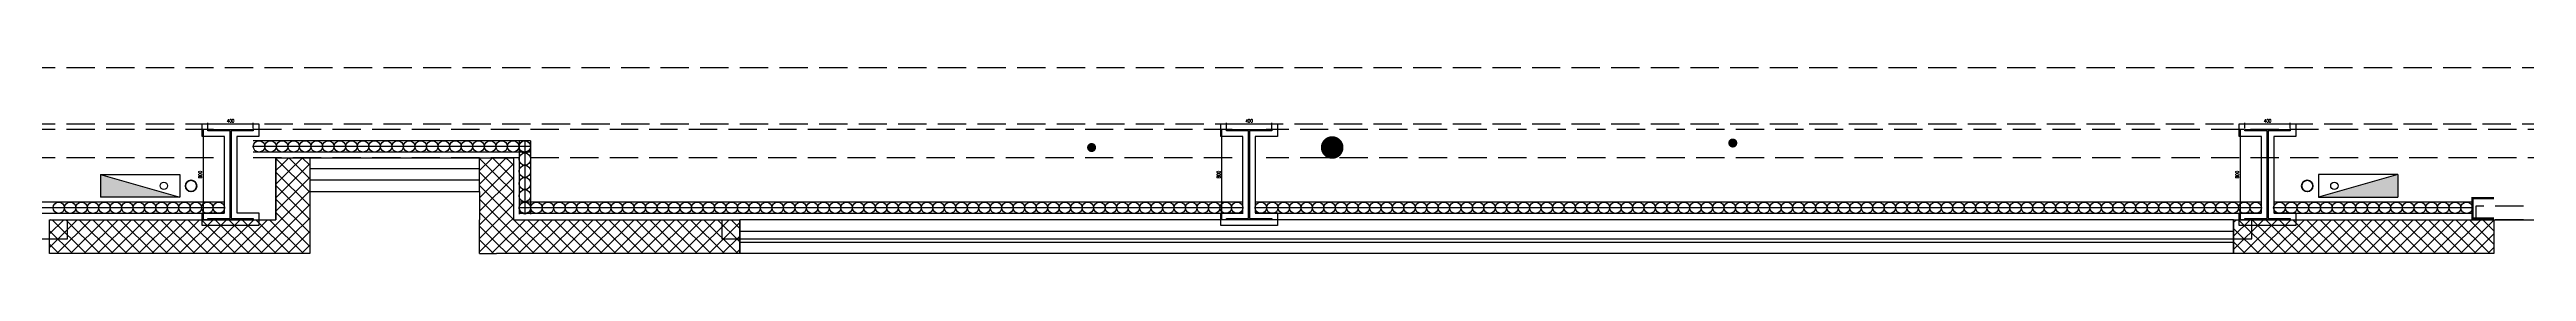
# Model space of a CAD drawing. Extents: x -474411 to 577939, y 0 to 1014176.
# Drawn here: x -175454 to -153567, y 548220 to 549870 of the extents above; entities that cross this region are included whole.
import ezdxf

# ---------------------------------------------------------------- set-up
doc = ezdxf.new("R2010")
doc.units = 0
doc.header["$LTSCALE"] = 1000
doc.header["$MEASUREMENT"] = 0
doc.linetypes.add('10平面$0$DASH', pattern=[0.35, 0.25, -0.1])
doc.linetypes.add('DASH', pattern=[0.35, 0.25, -0.1])
doc.layers.get('Defpoints').update_dxf_attribs({"color": 210})
for name, color, linetype in [('A-AXIS-DP', 126, 'Continuous'), ('A-AXIS-SYMB', 3, 'Continuous'), ('A-HATCH-2', 251, 'Continuous'), ('A-SFCE', 30, 'Continuous'), ('A-WINDOW', 140, 'Continuous'), ('AS-COLN', 6, 'Continuous'), ('AS-WALL', 40, 'Continuous'), ('AS-结构边线层', 200, 'Continuous'), ('DIM_SYMB', 3, 'Continuous'), ('PUB_HATCH', 8, 'Continuous'), ('SB_ZF消火栓', 10, 'Continuous')]:
    doc.layers.add(name, color=color, linetype=linetype)
doc.layers.add('LG-ZF消防', color=1, linetype='Continuous', lineweight=60)
doc.styles.add('_TCH_DIM_T3', font='SIMPLEX', dxfattribs={"width": 0.705882, "bigfont": 'GBCBIG'})
doc.dimstyles.new('_TCH_ARCH&&10', dxfattribs={"dimtxt": 29.75, "dimasz": 10, "dimexe": 10, "dimexo": 10, "dimgap": 12.625, "dimtad": 1, "dimdec": 0, "dimzin": 0, "dimdsep": 46, "dimtxsty": '_TCH_DIM_T3', "dimblk": 'ARCHTICK', "dimcen": 0.09, "dimclrt": 7, "dimazin": 2, "dimtfac": 1, "dimtdec": 0, "dimtix": 1, "dimtmove": 2, "dimatfit": 3, "dimfxl": 0, "dimtolj": 1, "dimtzin": 0, "dimarcsym": 0})

# ---------------------------------------------------------------- blocks, each defined once
blk = doc.blocks.new('42343243')
at = {"color": 8}
for p, q in [((-169354, 1223170), (-169354, 1222870)), ((-156154, 1223170), (-169354, 1223170)), ((-156154, 1222870), (-156154, 1223170)), ((-169354, 1223070), (-156154, 1223070)), ((-169354, 1222970), (-156154, 1222970)), ((-156154, 1222870), (-169354, 1222870)), ((-173154, 1222320), (-173154, 1222620)), ((-173154, 1222620), (-171654, 1222620)), ((-171654, 1222520), (-173154, 1222520)), ((-171654, 1222420), (-173154, 1222420)), ((-171654, 1222620), (-171654, 1222320)), ((-173154, 1222320), (-171654, 1222320))]:
    blk.add_line(p, q, dxfattribs=at)
at = {"color": 8, "linetype": '10平面$0$DASH'}
for p, q in [((-148694, 1222870), (-154014, 1222870)), ((-148694, 1222750), (-154014, 1222750))]:
    blk.add_line(p, q, dxfattribs=at)
at = {"color": 8, "linetype": 'Continuous'}
blk.add_line((-154014, 1222750), (-154014, 1222870), dxfattribs=at)
at = {"layer": 'AS-WALL', "color": 8}
for p, q in [((-173154, 1223170), (-175454, 1223170)), ((-175454, 1223170), (-175454, 1222870)), ((-173154, 1222620), (-173154, 1223170)), ((-171654, 1223170), (-171504, 1223170)), ((-171654, 1223170), (-171654, 1222870)), ((-169354, 1223170), (-171504, 1223170)), ((-169354, 1222870), (-169354, 1223170)), ((-153854, 1223170), (-156154, 1223170)), ((-156154, 1223170), (-156154, 1222870)), ((-153854, 1222870), (-153854, 1223170)), ((-175454, 1222870), (-173454, 1222870)), ((-173454, 1222320), (-173454, 1222870)), ((-171654, 1222870), (-171654, 1222870)), ((-171654, 1222620), (-171654, 1222870)), ((-171354, 1222320), (-171354, 1222870)), ((-171354, 1222870), (-169354, 1222870)), ((-156154, 1222870), (-153854, 1222870)), ((-173154, 1222320), (-173154, 1222620)), ((-171654, 1222620), (-171654, 1222320)), ((-173454, 1222320), (-173154, 1222320)), ((-171654, 1222320), (-171354, 1222320))]:
    blk.add_line(p, q, dxfattribs=at)
at = {"layer": 'PUB_HATCH', "color": 8, "linetype": 'Continuous'}
for p, q in [((-175454, 1223087), (-175371, 1223170)), ((-175454, 1222967), (-175251, 1223170)), ((-175209, 1222870), (-175454, 1223115)), ((-175431, 1222870), (-175131, 1223170)), ((-175089, 1222870), (-175389, 1223170)), ((-175311, 1222870), (-175011, 1223170)), ((-174969, 1222870), (-175269, 1223170)), ((-175191, 1222870), (-174891, 1223170)), ((-174849, 1222870), (-175149, 1223170)), ((-175071, 1222870), (-174771, 1223170)), ((-174729, 1222870), (-175029, 1223170)), ((-174951, 1222870), (-174651, 1223170)), ((-174609, 1222870), (-174909, 1223170)), ((-174831, 1222870), (-174531, 1223170)), ((-174489, 1222870), (-174789, 1223170)), ((-174711, 1222870), (-174411, 1223170)), ((-174369, 1222870), (-174669, 1223170)), ((-174591, 1222870), (-174291, 1223170)), ((-174249, 1222870), (-174549, 1223170)), ((-174471, 1222870), (-174171, 1223170)), ((-174129, 1222870), (-174429, 1223170)), ((-174351, 1222870), (-174051, 1223170)), ((-174009, 1222870), (-174309, 1223170)), ((-174231, 1222870), (-173931, 1223170)), ((-173889, 1222870), (-174189, 1223170)), ((-174111, 1222870), (-173811, 1223170)), ((-173769, 1222870), (-174069, 1223170)), ((-173991, 1222870), (-173691, 1223170)), ((-173649, 1222870), (-173949, 1223170)), ((-173871, 1222870), (-173571, 1223170)), ((-173529, 1222870), (-173829, 1223170)), ((-173751, 1222870), (-173451, 1223170)), ((-173432, 1222893), (-173709, 1223170)), ((-173631, 1222870), (-173331, 1223170)), ((-173372, 1222953), (-173589, 1223170)), ((-173511, 1222870), (-173211, 1223170)), ((-173312, 1223013), (-173469, 1223170)), ((-173454, 1222807), (-173154, 1223107)), ((-173252, 1223073), (-173349, 1223170)), ((-173192, 1223133), (-173229, 1223170)), ((-173154, 1223095), (-173192, 1223133)), ((-171654, 1223167), (-171651, 1223170)), ((-171654, 1223047), (-171531, 1223170)), ((-171504, 1223005), (-171654, 1223155)), ((-171654, 1222927), (-171504, 1223077)), ((-171504, 1223125), (-171549, 1223170)), ((-171504, 1223077), (-171411, 1223170)), ((-171249, 1222870), (-171504, 1223125)), ((-171497, 1222965), (-171291, 1223170)), ((-171129, 1222870), (-171429, 1223170)), ((-171425, 1222917), (-171171, 1223170)), ((-171351, 1222870), (-171051, 1223170)), ((-171009, 1222870), (-171309, 1223170)), ((-171231, 1222870), (-170931, 1223170)), ((-170889, 1222870), (-171189, 1223170)), ((-171111, 1222870), (-170811, 1223170)), ((-170769, 1222870), (-171069, 1223170)), ((-170991, 1222870), (-170691, 1223170)), ((-170649, 1222870), (-170949, 1223170)), ((-170871, 1222870), (-170571, 1223170)), ((-170529, 1222870), (-170829, 1223170)), ((-170751, 1222870), (-170451, 1223170)), ((-170409, 1222870), (-170709, 1223170)), ((-170631, 1222870), (-170331, 1223170)), ((-170289, 1222870), (-170589, 1223170)), ((-170511, 1222870), (-170211, 1223170)), ((-170169, 1222870), (-170469, 1223170)), ((-170391, 1222870), (-170091, 1223170)), ((-170049, 1222870), (-170349, 1223170)), ((-170271, 1222870), (-169971, 1223170)), ((-169929, 1222870), (-170229, 1223170)), ((-170151, 1222870), (-169851, 1223170)), ((-169809, 1222870), (-170109, 1223170)), ((-170031, 1222870), (-169731, 1223170)), ((-169689, 1222870), (-169989, 1223170)), ((-169911, 1222870), (-169611, 1223170)), ((-169569, 1222870), (-169869, 1223170)), ((-169791, 1222870), (-169491, 1223170)), ((-169449, 1222870), (-169749, 1223170)), ((-169671, 1222870), (-169371, 1223170)), ((-169354, 1222895), (-169629, 1223170)), ((-169354, 1223015), (-169509, 1223170)), ((-169354, 1223135), (-169389, 1223170)), ((-156154, 1223067), (-156051, 1223170)), ((-156154, 1222947), (-155931, 1223170)), ((-155889, 1222870), (-156154, 1223135)), ((-156111, 1222870), (-155811, 1223170)), ((-155769, 1222870), (-156069, 1223170)), ((-155991, 1222870), (-155691, 1223170)), ((-155649, 1222870), (-155949, 1223170)), ((-155871, 1222870), (-155571, 1223170)), ((-155529, 1222870), (-155829, 1223170)), ((-155751, 1222870), (-155451, 1223170)), ((-155409, 1222870), (-155709, 1223170)), ((-155631, 1222870), (-155331, 1223170)), ((-155289, 1222870), (-155589, 1223170)), ((-155511, 1222870), (-155211, 1223170)), ((-155169, 1222870), (-155469, 1223170)), ((-155391, 1222870), (-155091, 1223170)), ((-155049, 1222870), (-155349, 1223170)), ((-155271, 1222870), (-154971, 1223170)), ((-154929, 1222870), (-155229, 1223170)), ((-155151, 1222870), (-154851, 1223170)), ((-154809, 1222870), (-155109, 1223170)), ((-155031, 1222870), (-154731, 1223170)), ((-154689, 1222870), (-154989, 1223170)), ((-154911, 1222870), (-154611, 1223170)), ((-154569, 1222870), (-154869, 1223170)), ((-154791, 1222870), (-154491, 1223170)), ((-154449, 1222870), (-154749, 1223170)), ((-154671, 1222870), (-154371, 1223170)), ((-154329, 1222870), (-154629, 1223170)), ((-154551, 1222870), (-154251, 1223170)), ((-154209, 1222870), (-154509, 1223170)), ((-154431, 1222870), (-154131, 1223170)), ((-154089, 1222870), (-154389, 1223170)), ((-154311, 1222870), (-154011, 1223170)), ((-153969, 1222870), (-154269, 1223170)), ((-154191, 1222870), (-153891, 1223170)), ((-153854, 1222875), (-154149, 1223170)), ((-154071, 1222870), (-153854, 1223087)), ((-153854, 1222995), (-154029, 1223170)), ((-153854, 1223115), (-153909, 1223170)), ((-175329, 1222870), (-175454, 1222995)), ((-175449, 1222870), (-175454, 1222875)), ((-173454, 1222687), (-173154, 1222987)), ((-173454, 1222567), (-173154, 1222867)), ((-173157, 1222618), (-173432, 1222893)), ((-173154, 1222735), (-173372, 1222953)), ((-173154, 1222855), (-173312, 1223013)), ((-173154, 1222975), (-173252, 1223073)), ((-171555, 1222936), (-171654, 1223035)), ((-171654, 1222807), (-171497, 1222965)), ((-171654, 1222687), (-171425, 1222917)), ((-171627, 1222888), (-171654, 1222915)), ((-171628, 1222594), (-171354, 1222867)), ((-171354, 1222615), (-171627, 1222888)), ((-171354, 1222735), (-171555, 1222936)), ((-171398, 1222899), (-171504, 1223005)), ((-171354, 1222855), (-171398, 1222899)), ((-169551, 1222870), (-169354, 1223067)), ((-169431, 1222870), (-169354, 1222947)), ((-156009, 1222870), (-156154, 1223015)), ((-156129, 1222870), (-156154, 1222895)), ((-153951, 1222870), (-153854, 1222967)), ((-173217, 1222558), (-173454, 1222795)), ((-173454, 1222447), (-173154, 1222747)), ((-173277, 1222498), (-173454, 1222675)), ((-171354, 1222495), (-171654, 1222795)), ((-171354, 1222375), (-171654, 1222675)), ((-171568, 1222534), (-171354, 1222747)), ((-173454, 1222327), (-173154, 1222627)), ((-173337, 1222438), (-173454, 1222555)), ((-173397, 1222378), (-173454, 1222435)), ((-173341, 1222320), (-173154, 1222507)), ((-173219, 1222320), (-173337, 1222438)), ((-173154, 1222375), (-173277, 1222498)), ((-173154, 1222495), (-173217, 1222558)), ((-173154, 1222615), (-173157, 1222618)), ((-171654, 1222567), (-171628, 1222594)), ((-171419, 1222320), (-171654, 1222555)), ((-171654, 1222447), (-171568, 1222534)), ((-171654, 1222327), (-171508, 1222474)), ((-171539, 1222320), (-171654, 1222435)), ((-171508, 1222474), (-171354, 1222627)), ((-171448, 1222414), (-171354, 1222507)), ((-173339, 1222320), (-173397, 1222378)), ((-173221, 1222320), (-173154, 1222387)), ((-171541, 1222320), (-171448, 1222414)), ((-171421, 1222320), (-171388, 1222354)), ((-171388, 1222354), (-171354, 1222387))]:
    blk.add_line(p, q, dxfattribs=at)
blk = doc.blocks.new('43243')
at = {"layer": 'AS-结构边线层', "color": 8}
blk.add_lwpolyline([(-210494, 548520), (-200454, 548520), (-200454, 549070), (-198354, 549070), (-198354, 548520), (-196514, 548520), (-196514, 548350), (-175294, 548350), (-175294, 548520), (-173454, 548520), (-173454, 549070), (-171354, 549070), (-171354, 548520), (-169514, 548520), (-169514, 548350), (-155994, 548350), (-155994, 548520), (-146454, 548520)], dxfattribs=at)
blk = doc.blocks.new('4324324')
at = {"layer": 'A-HATCH-2', "linetype": 'DASH'}
for p, q in [((-312854, 549870), (-138054, 549870)), ((-312854, 549370), (-138054, 549370))]:
    blk.add_line(p, q, dxfattribs=at)
blk = doc.blocks.new('_ArchTick')
at = {"color": 0, "linetype": 'ByBlock', "const_width": 0.4}
blk.add_lwpolyline([(-0.5, -0.5), (0.5, 0.5)], dxfattribs=at)
blk = doc.blocks.new('*D1285')
at = {"layer": 'A-AXIS-DP', "color": 0, "lineweight": -2}
for p, q in [((-165054, 549330), (-165054, 549379)), ((-164654, 549330), (-164654, 549379)), ((-165054, 549369), (-164654, 549369))]:
    blk.add_line(p, q, dxfattribs=at)
at = {"layer": 'Defpoints', "color": 0}
for p in [(-165054, 549320), (-164654, 549369), (-164654, 549320)]:
    blk.add_point(p, dxfattribs=at)
at = {"layer": 'A-AXIS-DP', "color": 0, "lineweight": -2, "xscale": 10, "yscale": 10, "zscale": 10, "rotation": 180}
blk.add_blockref('_ArchTick', (-165054, 549369), dxfattribs=at)
at = {"layer": 'A-AXIS-DP', "color": 0, "lineweight": -2, "xscale": 10, "yscale": 10, "zscale": 10}
blk.add_blockref('_ArchTick', (-164654, 549369), dxfattribs=at)
at = {"layer": 'A-AXIS-DP', "color": 7, "insert": (-164854, 549396), "char_height": 29.8, "attachment_point": 5, "style": '_TCH_DIM_T3'}
blk.add_mtext('\\A1;400', dxfattribs=at)
blk = doc.blocks.new('*D1286')
at = {"layer": 'A-AXIS-DP', "color": 0, "lineweight": -2}
for p, q in [((-165064, 549320), (-165105, 549320)), ((-165095, 548520), (-165095, 549320)), ((-165064, 548520), (-165105, 548520))]:
    blk.add_line(p, q, dxfattribs=at)
at = {"layer": 'Defpoints', "color": 0}
for p in [(-165095, 549320), (-165054, 549320), (-165054, 548520)]:
    blk.add_point(p, dxfattribs=at)
at = {"layer": 'A-AXIS-DP', "color": 0, "lineweight": -2, "xscale": 10, "yscale": 10, "zscale": 10}
for p, rotation in [((-165095, 549320), 90), ((-165095, 548520), 270)]:
    blk.add_blockref('_ArchTick', p, dxfattribs=dict(at, rotation=rotation))
at = {"layer": 'A-AXIS-DP', "color": 7, "insert": (-165123, 548920), "char_height": 29.8, "attachment_point": 5, "rotation": 90, "style": '_TCH_DIM_T3'}
blk.add_mtext('\\A1;800', dxfattribs=at)
blk = doc.blocks.new('*D1287')
at = {"layer": 'A-AXIS-DP', "color": 0, "lineweight": -2}
for p, q in [((-156054, 549330), (-156054, 549379)), ((-155654, 549330), (-155654, 549379)), ((-156054, 549369), (-155654, 549369))]:
    blk.add_line(p, q, dxfattribs=at)
at = {"layer": 'Defpoints', "color": 0}
for p in [(-156054, 549320), (-155654, 549369), (-155654, 549320)]:
    blk.add_point(p, dxfattribs=at)
at = {"layer": 'A-AXIS-DP', "color": 0, "lineweight": -2, "xscale": 10, "yscale": 10, "zscale": 10, "rotation": 180}
blk.add_blockref('_ArchTick', (-156054, 549369), dxfattribs=at)
at = {"layer": 'A-AXIS-DP', "color": 0, "lineweight": -2, "xscale": 10, "yscale": 10, "zscale": 10}
blk.add_blockref('_ArchTick', (-155654, 549369), dxfattribs=at)
at = {"layer": 'A-AXIS-DP', "color": 7, "insert": (-155854, 549396), "char_height": 29.8, "attachment_point": 5, "style": '_TCH_DIM_T3'}
blk.add_mtext('\\A1;400', dxfattribs=at)
blk = doc.blocks.new('*D1288')
at = {"layer": 'A-AXIS-DP', "color": 0, "lineweight": -2}
for p, q in [((-156064, 549320), (-156105, 549320)), ((-156095, 548520), (-156095, 549320)), ((-156064, 548520), (-156105, 548520))]:
    blk.add_line(p, q, dxfattribs=at)
at = {"layer": 'Defpoints', "color": 0}
for p in [(-156095, 549320), (-156054, 549320), (-156054, 548520)]:
    blk.add_point(p, dxfattribs=at)
at = {"layer": 'A-AXIS-DP', "color": 0, "lineweight": -2, "xscale": 10, "yscale": 10, "zscale": 10}
for p, rotation in [((-156095, 549320), 90), ((-156095, 548520), 270)]:
    blk.add_blockref('_ArchTick', p, dxfattribs=dict(at, rotation=rotation))
at = {"layer": 'A-AXIS-DP', "color": 7, "insert": (-156123, 548920), "char_height": 29.8, "attachment_point": 5, "rotation": 90, "style": '_TCH_DIM_T3'}
blk.add_mtext('\\A1;800', dxfattribs=at)
blk = doc.blocks.new('*D1295')
at = {"layer": 'A-AXIS-DP', "color": 0, "lineweight": -2}
for p, q in [((-174054, 549330), (-174054, 549379)), ((-173654, 549330), (-173654, 549379)), ((-174054, 549369), (-173654, 549369))]:
    blk.add_line(p, q, dxfattribs=at)
at = {"layer": 'Defpoints', "color": 0}
for p in [(-174054, 549320), (-173654, 549369), (-173654, 549320)]:
    blk.add_point(p, dxfattribs=at)
at = {"layer": 'A-AXIS-DP', "color": 0, "lineweight": -2, "xscale": 10, "yscale": 10, "zscale": 10, "rotation": 180}
blk.add_blockref('_ArchTick', (-174054, 549369), dxfattribs=at)
at = {"layer": 'A-AXIS-DP', "color": 0, "lineweight": -2, "xscale": 10, "yscale": 10, "zscale": 10}
blk.add_blockref('_ArchTick', (-173654, 549369), dxfattribs=at)
at = {"layer": 'A-AXIS-DP', "color": 7, "insert": (-173854, 549396), "char_height": 29.8, "attachment_point": 5, "style": '_TCH_DIM_T3'}
blk.add_mtext('\\A1;400', dxfattribs=at)
blk = doc.blocks.new('*D1296')
at = {"layer": 'A-AXIS-DP', "color": 0, "lineweight": -2}
for p, q in [((-174064, 549320), (-174105, 549320)), ((-174095, 548520), (-174095, 549320)), ((-174064, 548520), (-174105, 548520))]:
    blk.add_line(p, q, dxfattribs=at)
at = {"layer": 'Defpoints', "color": 0}
for p in [(-174095, 549320), (-174054, 549320), (-174054, 548520)]:
    blk.add_point(p, dxfattribs=at)
at = {"layer": 'A-AXIS-DP', "color": 0, "lineweight": -2, "xscale": 10, "yscale": 10, "zscale": 10}
for p, rotation in [((-174095, 549320), 90), ((-174095, 548520), 270)]:
    blk.add_blockref('_ArchTick', p, dxfattribs=dict(at, rotation=rotation))
at = {"layer": 'A-AXIS-DP', "color": 7, "insert": (-174123, 548920), "char_height": 29.8, "attachment_point": 5, "rotation": 90, "style": '_TCH_DIM_T3'}
blk.add_mtext('\\A1;800', dxfattribs=at)
blk = doc.blocks.new('34242343243')
at = {"color": 8}
for p, q in [((-173552, 549220), (-173654, 549220)), ((-173552, 549170), (-173654, 549170)), ((-173450, 549220), (-173552, 549220)), ((-173450, 549170), (-173552, 549170)), ((-173348, 549220), (-173450, 549220)), ((-173348, 549170), (-173450, 549170)), ((-173246, 549220), (-173348, 549220)), ((-173246, 549170), (-173348, 549170)), ((-173144, 549220), (-173246, 549220)), ((-173144, 549170), (-173246, 549170)), ((-173042, 549220), (-173144, 549220)), ((-173042, 549170), (-173144, 549170)), ((-172940, 549220), (-173042, 549220)), ((-172940, 549170), (-173042, 549170)), ((-172838, 549220), (-172940, 549220)), ((-172838, 549170), (-172940, 549170)), ((-172735, 549220), (-172838, 549220)), ((-172735, 549170), (-172838, 549170)), ((-172633, 549220), (-172735, 549220)), ((-172633, 549170), (-172735, 549170)), ((-172531, 549220), (-172633, 549220)), ((-172531, 549170), (-172633, 549170)), ((-172429, 549220), (-172531, 549220)), ((-172429, 549170), (-172531, 549170)), ((-172327, 549220), (-172429, 549220)), ((-172327, 549170), (-172429, 549170)), ((-172225, 549220), (-172327, 549220)), ((-172225, 549170), (-172327, 549170)), ((-172123, 549220), (-172225, 549220)), ((-172123, 549170), (-172225, 549170)), ((-172021, 549220), (-172123, 549220)), ((-172021, 549170), (-172123, 549170)), ((-171919, 549220), (-172021, 549220)), ((-171919, 549170), (-172021, 549170)), ((-171817, 549220), (-171919, 549220)), ((-171817, 549170), (-171919, 549170)), ((-171715, 549220), (-171817, 549220)), ((-171715, 549170), (-171817, 549170)), ((-171613, 549220), (-171715, 549220)), ((-171613, 549170), (-171715, 549170)), ((-171510, 549220), (-171613, 549220)), ((-171510, 549170), (-171613, 549170)), ((-171408, 549220), (-171510, 549220)), ((-171408, 549170), (-171510, 549170)), ((-171306, 549220), (-171408, 549220)), ((-171306, 549170), (-171408, 549170)), ((-171204, 549220), (-171306, 549220)), ((-171204, 549170), (-171306, 549170)), ((-171304, 549220), (-171304, 549112)), ((-171254, 549220), (-171254, 549112)), ((-171204, 549220), (-171204, 549112)), ((-173552, 549120), (-173654, 549120)), ((-173450, 549120), (-173552, 549120)), ((-173348, 549120), (-173450, 549120)), ((-173246, 549120), (-173348, 549120)), ((-173144, 549120), (-173246, 549120)), ((-173042, 549120), (-173144, 549120)), ((-172940, 549120), (-173042, 549120)), ((-172838, 549120), (-172940, 549120)), ((-172735, 549120), (-172838, 549120)), ((-172633, 549120), (-172735, 549120)), ((-172531, 549120), (-172633, 549120)), ((-172429, 549120), (-172531, 549120)), ((-172327, 549120), (-172429, 549120)), ((-172225, 549120), (-172327, 549120)), ((-172123, 549120), (-172225, 549120)), ((-172021, 549120), (-172123, 549120)), ((-171919, 549120), (-172021, 549120)), ((-171817, 549120), (-171919, 549120)), ((-171715, 549120), (-171817, 549120)), ((-171613, 549120), (-171715, 549120)), ((-171510, 549120), (-171613, 549120)), ((-171408, 549120), (-171510, 549120)), ((-171306, 549120), (-171408, 549120)), ((-171204, 549120), (-171306, 549120)), ((-171304, 549112), (-171304, 549003)), ((-171304, 549003), (-171304, 548895)), ((-171254, 549112), (-171254, 549003)), ((-171254, 549003), (-171254, 548895)), ((-171204, 549112), (-171204, 549003)), ((-171204, 549003), (-171204, 548895)), ((-171304, 548895), (-171304, 548787)), ((-171304, 548787), (-171304, 548678)), ((-171254, 548895), (-171254, 548787)), ((-171254, 548787), (-171254, 548678)), ((-171204, 548895), (-171204, 548787)), ((-171204, 548787), (-171204, 548678)), ((-175424, 548676), (-175525, 548676)), ((-175424, 548626), (-175525, 548626)), ((-175424, 548576), (-175525, 548576)), ((-175323, 548676), (-175424, 548676)), ((-175323, 548626), (-175424, 548626)), ((-175323, 548576), (-175424, 548576)), ((-175222, 548676), (-175323, 548676)), ((-175222, 548626), (-175323, 548626)), ((-175222, 548576), (-175323, 548576)), ((-175121, 548676), (-175222, 548676)), ((-175121, 548626), (-175222, 548626)), ((-175121, 548576), (-175222, 548576)), ((-175020, 548676), (-175121, 548676)), ((-175020, 548626), (-175121, 548626)), ((-175020, 548576), (-175121, 548576)), ((-174919, 548676), (-175020, 548676)), ((-174919, 548626), (-175020, 548626)), ((-174919, 548576), (-175020, 548576)), ((-174818, 548676), (-174919, 548676)), ((-174818, 548626), (-174919, 548626)), ((-174818, 548576), (-174919, 548576)), ((-174717, 548676), (-174818, 548676)), ((-174717, 548626), (-174818, 548626)), ((-174717, 548576), (-174818, 548576)), ((-174616, 548676), (-174717, 548676)), ((-174616, 548626), (-174717, 548626)), ((-174616, 548576), (-174717, 548576)), ((-174514, 548676), (-174616, 548676)), ((-174514, 548626), (-174616, 548626)), ((-174514, 548576), (-174616, 548576)), ((-174413, 548676), (-174514, 548676)), ((-174413, 548626), (-174514, 548626)), ((-174413, 548576), (-174514, 548576)), ((-174312, 548676), (-174413, 548676)), ((-174312, 548626), (-174413, 548626)), ((-174312, 548576), (-174413, 548576)), ((-174211, 548676), (-174312, 548676)), ((-174211, 548626), (-174312, 548626)), ((-174211, 548576), (-174312, 548576)), ((-174110, 548676), (-174211, 548676)), ((-174110, 548626), (-174211, 548626)), ((-174110, 548576), (-174211, 548576)), ((-174009, 548676), (-174110, 548676)), ((-174009, 548626), (-174110, 548626)), ((-174009, 548576), (-174110, 548576)), ((-173908, 548676), (-174009, 548676)), ((-173908, 548626), (-174009, 548626)), ((-173908, 548576), (-174009, 548576)), ((-171304, 548678), (-171304, 548570)), ((-171203, 548676), (-171304, 548676)), ((-171203, 548626), (-171304, 548626)), ((-171203, 548576), (-171304, 548576)), ((-171254, 548678), (-171254, 548570)), ((-171204, 548678), (-171204, 548570)), ((-171101, 548676), (-171203, 548676)), ((-171101, 548626), (-171203, 548626)), ((-171101, 548576), (-171203, 548576)), ((-171000, 548676), (-171101, 548676)), ((-171000, 548626), (-171101, 548626)), ((-171000, 548576), (-171101, 548576)), ((-170898, 548676), (-171000, 548676)), ((-170898, 548626), (-171000, 548626)), ((-170898, 548576), (-171000, 548576)), ((-170797, 548676), (-170898, 548676)), ((-170797, 548626), (-170898, 548626)), ((-170797, 548576), (-170898, 548576)), ((-170695, 548676), (-170797, 548676)), ((-170695, 548626), (-170797, 548626)), ((-170695, 548576), (-170797, 548576)), ((-170594, 548676), (-170695, 548676)), ((-170594, 548626), (-170695, 548626)), ((-170594, 548576), (-170695, 548576)), ((-170492, 548676), (-170594, 548676)), ((-170492, 548626), (-170594, 548626)), ((-170492, 548576), (-170594, 548576)), ((-170390, 548676), (-170492, 548676)), ((-170390, 548626), (-170492, 548626)), ((-170390, 548576), (-170492, 548576)), ((-170289, 548676), (-170390, 548676)), ((-170289, 548626), (-170390, 548626)), ((-170289, 548576), (-170390, 548576)), ((-170187, 548676), (-170289, 548676)), ((-170187, 548626), (-170289, 548626)), ((-170187, 548576), (-170289, 548576)), ((-170086, 548676), (-170187, 548676)), ((-170086, 548626), (-170187, 548626)), ((-170086, 548576), (-170187, 548576)), ((-169984, 548676), (-170086, 548676)), ((-169984, 548626), (-170086, 548626)), ((-169984, 548576), (-170086, 548576)), ((-169883, 548676), (-169984, 548676)), ((-169883, 548626), (-169984, 548626)), ((-169883, 548576), (-169984, 548576)), ((-169781, 548676), (-169883, 548676)), ((-169781, 548626), (-169883, 548626)), ((-169781, 548576), (-169883, 548576)), ((-169680, 548676), (-169781, 548676)), ((-169680, 548626), (-169781, 548626)), ((-169680, 548576), (-169781, 548576)), ((-169578, 548676), (-169680, 548676)), ((-169578, 548626), (-169680, 548626)), ((-169578, 548576), (-169680, 548576)), ((-169477, 548676), (-169578, 548676)), ((-169477, 548626), (-169578, 548626)), ((-169477, 548576), (-169578, 548576)), ((-169375, 548676), (-169477, 548676)), ((-169375, 548626), (-169477, 548626)), ((-169375, 548576), (-169477, 548576)), ((-169274, 548676), (-169375, 548676)), ((-169274, 548626), (-169375, 548626)), ((-169274, 548576), (-169375, 548576)), ((-169172, 548676), (-169274, 548676)), ((-169172, 548626), (-169274, 548626)), ((-169172, 548576), (-169274, 548576)), ((-169071, 548676), (-169172, 548676)), ((-169071, 548626), (-169172, 548626)), ((-169071, 548576), (-169172, 548576)), ((-168969, 548676), (-169071, 548676)), ((-168969, 548626), (-169071, 548626)), ((-168969, 548576), (-169071, 548576)), ((-168868, 548676), (-168969, 548676)), ((-168868, 548626), (-168969, 548626)), ((-168868, 548576), (-168969, 548576)), ((-168766, 548676), (-168868, 548676)), ((-168766, 548626), (-168868, 548626)), ((-168766, 548576), (-168868, 548576)), ((-168665, 548676), (-168766, 548676)), ((-168665, 548626), (-168766, 548626)), ((-168665, 548576), (-168766, 548576)), ((-168563, 548676), (-168665, 548676)), ((-168563, 548626), (-168665, 548626)), ((-168563, 548576), (-168665, 548576)), ((-168462, 548676), (-168563, 548676)), ((-168462, 548626), (-168563, 548626)), ((-168462, 548576), (-168563, 548576)), ((-168360, 548676), (-168462, 548676)), ((-168360, 548626), (-168462, 548626)), ((-168360, 548576), (-168462, 548576)), ((-168258, 548676), (-168360, 548676)), ((-168258, 548626), (-168360, 548626)), ((-168258, 548576), (-168360, 548576)), ((-168157, 548676), (-168258, 548676)), ((-168157, 548626), (-168258, 548626)), ((-168157, 548576), (-168258, 548576)), ((-168055, 548676), (-168157, 548676)), ((-168055, 548626), (-168157, 548626)), ((-168055, 548576), (-168157, 548576)), ((-167954, 548676), (-168055, 548676)), ((-167954, 548626), (-168055, 548626)), ((-167954, 548576), (-168055, 548576)), ((-167852, 548676), (-167954, 548676)), ((-167852, 548626), (-167954, 548626)), ((-167852, 548576), (-167954, 548576)), ((-167751, 548676), (-167852, 548676)), ((-167751, 548626), (-167852, 548626)), ((-167751, 548576), (-167852, 548576)), ((-167649, 548676), (-167751, 548676)), ((-167649, 548626), (-167751, 548626)), ((-167649, 548576), (-167751, 548576)), ((-167548, 548676), (-167649, 548676)), ((-167548, 548626), (-167649, 548626)), ((-167548, 548576), (-167649, 548576)), ((-167446, 548676), (-167548, 548676)), ((-167446, 548626), (-167548, 548626)), ((-167446, 548576), (-167548, 548576)), ((-167345, 548676), (-167446, 548676)), ((-167345, 548626), (-167446, 548626)), ((-167345, 548576), (-167446, 548576)), ((-167243, 548676), (-167345, 548676)), ((-167243, 548626), (-167345, 548626)), ((-167243, 548576), (-167345, 548576)), ((-167142, 548676), (-167243, 548676)), ((-167142, 548626), (-167243, 548626)), ((-167142, 548576), (-167243, 548576)), ((-167040, 548676), (-167142, 548676)), ((-167040, 548626), (-167142, 548626)), ((-167040, 548576), (-167142, 548576)), ((-166939, 548676), (-167040, 548676)), ((-166939, 548626), (-167040, 548626)), ((-166939, 548576), (-167040, 548576)), ((-166837, 548676), (-166939, 548676)), ((-166837, 548626), (-166939, 548626)), ((-166837, 548576), (-166939, 548576)), ((-166736, 548676), (-166837, 548676)), ((-166736, 548626), (-166837, 548626)), ((-166736, 548576), (-166837, 548576)), ((-166634, 548676), (-166736, 548676)), ((-166634, 548626), (-166736, 548626)), ((-166634, 548576), (-166736, 548576)), ((-166533, 548676), (-166634, 548676)), ((-166533, 548626), (-166634, 548626)), ((-166533, 548576), (-166634, 548576)), ((-166431, 548676), (-166533, 548676)), ((-166431, 548626), (-166533, 548626)), ((-166431, 548576), (-166533, 548576)), ((-166330, 548676), (-166431, 548676)), ((-166330, 548626), (-166431, 548626)), ((-166330, 548576), (-166431, 548576)), ((-166228, 548676), (-166330, 548676)), ((-166228, 548626), (-166330, 548626)), ((-166228, 548576), (-166330, 548576)), ((-166126, 548676), (-166228, 548676)), ((-166126, 548626), (-166228, 548626)), ((-166126, 548576), (-166228, 548576)), ((-166025, 548676), (-166126, 548676)), ((-166025, 548626), (-166126, 548626)), ((-166025, 548576), (-166126, 548576)), ((-165923, 548676), (-166025, 548676)), ((-165923, 548626), (-166025, 548626)), ((-165923, 548576), (-166025, 548576)), ((-165822, 548676), (-165923, 548676)), ((-165822, 548626), (-165923, 548626)), ((-165822, 548576), (-165923, 548576)), ((-165720, 548676), (-165822, 548676)), ((-165720, 548626), (-165822, 548626)), ((-165720, 548576), (-165822, 548576)), ((-165619, 548676), (-165720, 548676)), ((-165619, 548626), (-165720, 548626)), ((-165619, 548576), (-165720, 548576)), ((-165517, 548676), (-165619, 548676)), ((-165517, 548626), (-165619, 548626)), ((-165517, 548576), (-165619, 548576)), ((-165416, 548676), (-165517, 548676)), ((-165416, 548626), (-165517, 548626)), ((-165416, 548576), (-165517, 548576)), ((-165314, 548676), (-165416, 548676)), ((-165314, 548626), (-165416, 548626)), ((-165314, 548576), (-165416, 548576)), ((-165213, 548676), (-165314, 548676)), ((-165213, 548626), (-165314, 548626)), ((-165213, 548576), (-165314, 548576)), ((-165111, 548676), (-165213, 548676)), ((-165111, 548626), (-165213, 548626)), ((-165111, 548576), (-165213, 548576)), ((-165010, 548676), (-165111, 548676)), ((-165010, 548626), (-165111, 548626)), ((-165010, 548576), (-165111, 548576)), ((-164908, 548676), (-165010, 548676)), ((-164908, 548626), (-165010, 548626)), ((-164908, 548576), (-165010, 548576)), ((-164699, 548676), (-164800, 548676)), ((-164699, 548626), (-164800, 548626)), ((-164699, 548576), (-164800, 548576)), ((-164598, 548676), (-164699, 548676)), ((-164598, 548626), (-164699, 548626)), ((-164598, 548576), (-164699, 548576)), ((-164497, 548676), (-164598, 548676)), ((-164497, 548626), (-164598, 548626)), ((-164497, 548576), (-164598, 548576)), ((-164396, 548676), (-164497, 548676)), ((-164396, 548626), (-164497, 548626)), ((-164396, 548576), (-164497, 548576)), ((-164295, 548676), (-164396, 548676)), ((-164295, 548626), (-164396, 548626)), ((-164295, 548576), (-164396, 548576)), ((-164194, 548676), (-164295, 548676)), ((-164194, 548626), (-164295, 548626)), ((-164194, 548576), (-164295, 548576)), ((-164093, 548676), (-164194, 548676)), ((-164093, 548626), (-164194, 548626)), ((-164093, 548576), (-164194, 548576)), ((-163992, 548676), (-164093, 548676)), ((-163992, 548626), (-164093, 548626)), ((-163992, 548576), (-164093, 548576)), ((-163891, 548676), (-163992, 548676)), ((-163891, 548626), (-163992, 548626)), ((-163891, 548576), (-163992, 548576)), ((-163790, 548676), (-163891, 548676)), ((-163790, 548626), (-163891, 548626)), ((-163790, 548576), (-163891, 548576)), ((-163689, 548676), (-163790, 548676)), ((-163689, 548626), (-163790, 548626)), ((-163689, 548576), (-163790, 548576)), ((-163588, 548676), (-163689, 548676)), ((-163588, 548626), (-163689, 548626)), ((-163588, 548576), (-163689, 548576)), ((-163487, 548676), (-163588, 548676)), ((-163487, 548626), (-163588, 548626)), ((-163487, 548576), (-163588, 548576)), ((-163386, 548676), (-163487, 548676)), ((-163386, 548626), (-163487, 548626)), ((-163386, 548576), (-163487, 548576)), ((-163285, 548676), (-163386, 548676)), ((-163285, 548626), (-163386, 548626)), ((-163285, 548576), (-163386, 548576)), ((-163183, 548676), (-163285, 548676)), ((-163183, 548626), (-163285, 548626)), ((-163183, 548576), (-163285, 548576)), ((-163082, 548676), (-163183, 548676)), ((-163082, 548626), (-163183, 548626)), ((-163082, 548576), (-163183, 548576)), ((-162981, 548676), (-163082, 548676)), ((-162981, 548626), (-163082, 548626)), ((-162981, 548576), (-163082, 548576)), ((-162880, 548676), (-162981, 548676)), ((-162880, 548626), (-162981, 548626)), ((-162880, 548576), (-162981, 548576)), ((-162779, 548676), (-162880, 548676)), ((-162779, 548626), (-162880, 548626)), ((-162779, 548576), (-162880, 548576)), ((-162678, 548676), (-162779, 548676)), ((-162678, 548626), (-162779, 548626)), ((-162678, 548576), (-162779, 548576)), ((-162577, 548676), (-162678, 548676)), ((-162577, 548626), (-162678, 548626)), ((-162577, 548576), (-162678, 548576)), ((-162476, 548676), (-162577, 548676)), ((-162476, 548626), (-162577, 548626)), ((-162476, 548576), (-162577, 548576)), ((-162375, 548676), (-162476, 548676)), ((-162375, 548626), (-162476, 548626)), ((-162375, 548576), (-162476, 548576)), ((-162274, 548676), (-162375, 548676)), ((-162274, 548626), (-162375, 548626)), ((-162274, 548576), (-162375, 548576)), ((-162173, 548676), (-162274, 548676)), ((-162173, 548626), (-162274, 548626)), ((-162173, 548576), (-162274, 548576)), ((-162072, 548676), (-162173, 548676)), ((-162072, 548626), (-162173, 548626)), ((-162072, 548576), (-162173, 548576)), ((-161971, 548676), (-162072, 548676)), ((-161971, 548626), (-162072, 548626)), ((-161971, 548576), (-162072, 548576)), ((-161870, 548676), (-161971, 548676)), ((-161870, 548626), (-161971, 548626)), ((-161870, 548576), (-161971, 548576)), ((-161769, 548676), (-161870, 548676)), ((-161769, 548626), (-161870, 548626)), ((-161769, 548576), (-161870, 548576)), ((-161668, 548676), (-161769, 548676)), ((-161668, 548626), (-161769, 548626)), ((-161668, 548576), (-161769, 548576)), ((-161567, 548676), (-161668, 548676)), ((-161567, 548626), (-161668, 548626)), ((-161567, 548576), (-161668, 548576)), ((-161466, 548676), (-161567, 548676)), ((-161466, 548626), (-161567, 548626)), ((-161466, 548576), (-161567, 548576)), ((-161365, 548676), (-161466, 548676)), ((-161365, 548626), (-161466, 548626)), ((-161365, 548576), (-161466, 548576)), ((-161264, 548676), (-161365, 548676)), ((-161264, 548626), (-161365, 548626)), ((-161264, 548576), (-161365, 548576)), ((-161163, 548676), (-161264, 548676)), ((-161163, 548626), (-161264, 548626)), ((-161163, 548576), (-161264, 548576)), ((-161062, 548676), (-161163, 548676)), ((-161062, 548626), (-161163, 548626)), ((-161062, 548576), (-161163, 548576)), ((-160960, 548676), (-161062, 548676)), ((-160960, 548626), (-161062, 548626)), ((-160960, 548576), (-161062, 548576)), ((-160859, 548676), (-160960, 548676)), ((-160859, 548626), (-160960, 548626)), ((-160859, 548576), (-160960, 548576)), ((-160758, 548676), (-160859, 548676)), ((-160758, 548626), (-160859, 548626)), ((-160758, 548576), (-160859, 548576)), ((-160657, 548676), (-160758, 548676)), ((-160657, 548626), (-160758, 548626)), ((-160657, 548576), (-160758, 548576)), ((-160556, 548676), (-160657, 548676)), ((-160556, 548626), (-160657, 548626)), ((-160556, 548576), (-160657, 548576)), ((-160455, 548676), (-160556, 548676)), ((-160455, 548626), (-160556, 548626)), ((-160455, 548576), (-160556, 548576)), ((-160354, 548676), (-160455, 548676)), ((-160354, 548626), (-160455, 548626)), ((-160354, 548576), (-160455, 548576)), ((-160253, 548676), (-160354, 548676)), ((-160253, 548626), (-160354, 548626)), ((-160253, 548576), (-160354, 548576)), ((-160152, 548676), (-160253, 548676)), ((-160152, 548626), (-160253, 548626)), ((-160152, 548576), (-160253, 548576)), ((-160051, 548676), (-160152, 548676)), ((-160051, 548626), (-160152, 548626)), ((-160051, 548576), (-160152, 548576)), ((-159950, 548676), (-160051, 548676)), ((-159950, 548626), (-160051, 548626)), ((-159950, 548576), (-160051, 548576)), ((-159849, 548676), (-159950, 548676)), ((-159849, 548626), (-159950, 548626)), ((-159849, 548576), (-159950, 548576)), ((-159748, 548676), (-159849, 548676)), ((-159748, 548626), (-159849, 548626)), ((-159748, 548576), (-159849, 548576)), ((-159647, 548676), (-159748, 548676)), ((-159647, 548626), (-159748, 548626)), ((-159647, 548576), (-159748, 548576)), ((-159546, 548676), (-159647, 548676)), ((-159546, 548626), (-159647, 548626)), ((-159546, 548576), (-159647, 548576)), ((-159445, 548676), (-159546, 548676)), ((-159445, 548626), (-159546, 548626)), ((-159445, 548576), (-159546, 548576)), ((-159344, 548676), (-159445, 548676)), ((-159344, 548626), (-159445, 548626)), ((-159344, 548576), (-159445, 548576)), ((-159243, 548676), (-159344, 548676)), ((-159243, 548626), (-159344, 548626)), ((-159243, 548576), (-159344, 548576)), ((-159142, 548676), (-159243, 548676)), ((-159142, 548626), (-159243, 548626)), ((-159142, 548576), (-159243, 548576)), ((-159041, 548676), (-159142, 548676)), ((-159041, 548626), (-159142, 548626)), ((-159041, 548576), (-159142, 548576)), ((-158940, 548676), (-159041, 548676)), ((-158940, 548626), (-159041, 548626)), ((-158940, 548576), (-159041, 548576)), ((-158839, 548676), (-158940, 548676)), ((-158839, 548626), (-158940, 548626)), ((-158839, 548576), (-158940, 548576)), ((-158737, 548676), (-158839, 548676)), ((-158737, 548626), (-158839, 548626)), ((-158737, 548576), (-158839, 548576)), ((-158636, 548676), (-158737, 548676)), ((-158636, 548626), (-158737, 548626)), ((-158636, 548576), (-158737, 548576)), ((-158535, 548676), (-158636, 548676)), ((-158535, 548626), (-158636, 548626)), ((-158535, 548576), (-158636, 548576)), ((-158434, 548676), (-158535, 548676)), ((-158434, 548626), (-158535, 548626)), ((-158434, 548576), (-158535, 548576)), ((-158333, 548676), (-158434, 548676)), ((-158333, 548626), (-158434, 548626)), ((-158333, 548576), (-158434, 548576)), ((-158232, 548676), (-158333, 548676)), ((-158232, 548626), (-158333, 548626)), ((-158232, 548576), (-158333, 548576)), ((-158131, 548676), (-158232, 548676)), ((-158131, 548626), (-158232, 548626)), ((-158131, 548576), (-158232, 548576)), ((-158030, 548676), (-158131, 548676)), ((-158030, 548626), (-158131, 548626)), ((-158030, 548576), (-158131, 548576)), ((-157929, 548676), (-158030, 548676)), ((-157929, 548626), (-158030, 548626)), ((-157929, 548576), (-158030, 548576)), ((-157828, 548676), (-157929, 548676)), ((-157828, 548626), (-157929, 548626)), ((-157828, 548576), (-157929, 548576)), ((-157727, 548676), (-157828, 548676)), ((-157727, 548626), (-157828, 548626)), ((-157727, 548576), (-157828, 548576)), ((-157626, 548676), (-157727, 548676)), ((-157626, 548626), (-157727, 548626)), ((-157626, 548576), (-157727, 548576)), ((-157525, 548676), (-157626, 548676)), ((-157525, 548626), (-157626, 548626)), ((-157525, 548576), (-157626, 548576)), ((-157424, 548676), (-157525, 548676)), ((-157424, 548626), (-157525, 548626)), ((-157424, 548576), (-157525, 548576)), ((-157323, 548676), (-157424, 548676)), ((-157323, 548626), (-157424, 548626)), ((-157323, 548576), (-157424, 548576)), ((-157222, 548676), (-157323, 548676)), ((-157222, 548626), (-157323, 548626)), ((-157222, 548576), (-157323, 548576)), ((-157121, 548676), (-157222, 548676)), ((-157121, 548626), (-157222, 548626)), ((-157121, 548576), (-157222, 548576)), ((-157020, 548676), (-157121, 548676)), ((-157020, 548626), (-157121, 548626)), ((-157020, 548576), (-157121, 548576)), ((-156919, 548676), (-157020, 548676)), ((-156919, 548626), (-157020, 548626)), ((-156919, 548576), (-157020, 548576)), ((-156818, 548676), (-156919, 548676)), ((-156818, 548626), (-156919, 548626)), ((-156818, 548576), (-156919, 548576)), ((-156717, 548676), (-156818, 548676)), ((-156717, 548626), (-156818, 548626)), ((-156717, 548576), (-156818, 548576)), ((-156616, 548676), (-156717, 548676)), ((-156616, 548626), (-156717, 548626)), ((-156616, 548576), (-156717, 548576)), ((-156514, 548676), (-156616, 548676)), ((-156514, 548626), (-156616, 548626)), ((-156514, 548576), (-156616, 548576)), ((-156413, 548676), (-156514, 548676)), ((-156413, 548626), (-156514, 548626)), ((-156413, 548576), (-156514, 548576)), ((-156312, 548676), (-156413, 548676)), ((-156312, 548626), (-156413, 548626)), ((-156312, 548576), (-156413, 548576)), ((-156211, 548676), (-156312, 548676)), ((-156211, 548626), (-156312, 548626)), ((-156211, 548576), (-156312, 548576)), ((-156110, 548676), (-156211, 548676)), ((-156110, 548626), (-156211, 548626)), ((-156110, 548576), (-156211, 548576)), ((-156009, 548676), (-156110, 548676)), ((-156009, 548626), (-156110, 548626)), ((-156009, 548576), (-156110, 548576)), ((-155908, 548676), (-156009, 548676)), ((-155908, 548626), (-156009, 548626)), ((-155908, 548576), (-156009, 548576)), ((-155697, 548676), (-155800, 548676)), ((-155697, 548626), (-155800, 548626)), ((-155697, 548576), (-155800, 548576)), ((-155593, 548676), (-155697, 548676)), ((-155593, 548626), (-155697, 548626)), ((-155593, 548576), (-155697, 548576)), ((-155490, 548676), (-155593, 548676)), ((-155490, 548626), (-155593, 548626)), ((-155490, 548576), (-155593, 548576)), ((-155387, 548676), (-155490, 548676)), ((-155387, 548626), (-155490, 548626)), ((-155387, 548576), (-155490, 548576)), ((-155283, 548676), (-155387, 548676)), ((-155283, 548626), (-155387, 548626)), ((-155283, 548576), (-155387, 548576)), ((-155180, 548676), (-155283, 548676)), ((-155180, 548626), (-155283, 548626)), ((-155180, 548576), (-155283, 548576)), ((-155077, 548676), (-155180, 548676)), ((-155077, 548626), (-155180, 548626)), ((-155077, 548576), (-155180, 548576)), ((-154973, 548676), (-155077, 548676)), ((-154973, 548626), (-155077, 548626)), ((-154973, 548576), (-155077, 548576)), ((-154870, 548676), (-154973, 548676)), ((-154870, 548626), (-154973, 548626)), ((-154870, 548576), (-154973, 548576)), ((-154767, 548676), (-154870, 548676)), ((-154767, 548626), (-154870, 548626)), ((-154767, 548576), (-154870, 548576)), ((-154663, 548676), (-154767, 548676)), ((-154663, 548626), (-154767, 548626)), ((-154663, 548576), (-154767, 548576)), ((-154560, 548676), (-154663, 548676)), ((-154560, 548626), (-154663, 548626)), ((-154560, 548576), (-154663, 548576)), ((-154457, 548676), (-154560, 548676)), ((-154457, 548626), (-154560, 548626)), ((-154457, 548576), (-154560, 548576)), ((-154353, 548676), (-154457, 548676)), ((-154353, 548626), (-154457, 548626)), ((-154353, 548576), (-154457, 548576)), ((-154250, 548676), (-154353, 548676)), ((-154250, 548626), (-154353, 548626)), ((-154250, 548576), (-154353, 548576)), ((-154147, 548676), (-154250, 548676)), ((-154147, 548626), (-154250, 548626)), ((-154147, 548576), (-154250, 548576)), ((-154043, 548676), (-154147, 548676)), ((-154043, 548626), (-154147, 548626)), ((-154043, 548576), (-154147, 548576))]:
    blk.add_line(p, q, dxfattribs=at)
for centre, major_axis, ratio in [((-173603, 549170), (51, 0), 0.979592), ((-173501, 549170), (51, 0), 0.979592), ((-173399, 549170), (51, 0), 0.979592), ((-173297, 549170), (51, 0), 0.979592), ((-173195, 549170), (51, 0), 0.979592), ((-173093, 549170), (51, 0), 0.979592), ((-172991, 549170), (51, 0), 0.979592), ((-172889, 549170), (51, 0), 0.979592), ((-172786, 549170), (51, 0), 0.979592), ((-172684, 549170), (51, 0), 0.979592), ((-172582, 549170), (51, 0), 0.979592), ((-172480, 549170), (51, 0), 0.979592), ((-172378, 549170), (51, 0), 0.979592), ((-172276, 549170), (51, 0), 0.979592), ((-172174, 549170), (51, 0), 0.979592), ((-172072, 549170), (51, 0), 0.979592), ((-171970, 549170), (51, 0), 0.979592), ((-171868, 549170), (51, 0), 0.979592), ((-171766, 549170), (51, 0), 0.979592), ((-171664, 549170), (51, 0), 0.979592), ((-171561, 549170), (51, 0), 0.979592), ((-171459, 549170), (51, 0), 0.979592), ((-171357, 549170), (51, 0), 0.979592), ((-171255, 549170), (51, 0), 0.979592), ((-171254, 549166), (0, 54.2), 0.923077), ((-171254, 549058), (0, 54.2), 0.923077), ((-171254, 548949), (0, 54.2), 0.923077), ((-171254, 548841), (0, 54.2), 0.923077), ((-171254, 548733), (0, 54.2), 0.923077), ((-171254, 548624), (0, 54.2), 0.923077), ((-171253, 548626), (50.8, 0), 0.98499), ((-171152, 548626), (50.8, 0), 0.98499), ((-171050, 548626), (50.8, 0), 0.98499), ((-170949, 548626), (50.8, 0), 0.98499), ((-170847, 548626), (50.8, 0), 0.98499), ((-170746, 548626), (50.8, 0), 0.98499), ((-170644, 548626), (50.8, 0), 0.98499), ((-170543, 548626), (50.8, 0), 0.98499), ((-170441, 548626), (50.8, 0), 0.98499), ((-170340, 548626), (50.8, 0), 0.98499), ((-170238, 548626), (50.8, 0), 0.98499), ((-170137, 548626), (50.8, 0), 0.98499), ((-170035, 548626), (50.8, 0), 0.98499), ((-169934, 548626), (50.8, 0), 0.98499), ((-169832, 548626), (50.8, 0), 0.98499), ((-169731, 548626), (50.8, 0), 0.98499), ((-169629, 548626), (50.8, 0), 0.98499), ((-169528, 548626), (50.8, 0), 0.98499), ((-169426, 548626), (50.8, 0), 0.98499), ((-169324, 548626), (50.8, 0), 0.98499), ((-169223, 548626), (50.8, 0), 0.98499), ((-169121, 548626), (50.8, 0), 0.98499), ((-169020, 548626), (50.8, 0), 0.98499), ((-168918, 548626), (50.8, 0), 0.98499), ((-168817, 548626), (50.8, 0), 0.98499), ((-168715, 548626), (50.8, 0), 0.98499), ((-168614, 548626), (50.8, 0), 0.98499), ((-168512, 548626), (50.8, 0), 0.98499), ((-168411, 548626), (50.8, 0), 0.98499), ((-168309, 548626), (50.8, 0), 0.98499), ((-168208, 548626), (50.8, 0), 0.98499), ((-168106, 548626), (50.8, 0), 0.98499), ((-168005, 548626), (50.8, 0), 0.98499), ((-167903, 548626), (50.8, 0), 0.98499), ((-167802, 548626), (50.8, 0), 0.98499), ((-167700, 548626), (50.8, 0), 0.98499), ((-167599, 548626), (50.8, 0), 0.98499), ((-167497, 548626), (50.8, 0), 0.98499), ((-167396, 548626), (50.8, 0), 0.98499), ((-167294, 548626), (50.8, 0), 0.98499), ((-167192, 548626), (50.8, 0), 0.98499), ((-167091, 548626), (50.8, 0), 0.98499), ((-166989, 548626), (50.8, 0), 0.98499), ((-166888, 548626), (50.8, 0), 0.98499), ((-166786, 548626), (50.8, 0), 0.98499), ((-166685, 548626), (50.8, 0), 0.98499), ((-166583, 548626), (50.8, 0), 0.98499), ((-166482, 548626), (50.8, 0), 0.98499), ((-166380, 548626), (50.8, 0), 0.98499), ((-166279, 548626), (50.8, 0), 0.98499), ((-166177, 548626), (50.8, 0), 0.98499), ((-166076, 548626), (50.8, 0), 0.98499), ((-165974, 548626), (50.8, 0), 0.98499), ((-165873, 548626), (50.8, 0), 0.98499), ((-165771, 548626), (50.8, 0), 0.98499), ((-165670, 548626), (50.8, 0), 0.98499), ((-165568, 548626), (50.8, 0), 0.98499), ((-165467, 548626), (50.8, 0), 0.98499), ((-165365, 548626), (50.8, 0), 0.98499), ((-165264, 548626), (50.8, 0), 0.98499), ((-165162, 548626), (50.8, 0), 0.98499), ((-165060, 548626), (50.8, 0), 0.98499), ((-164959, 548626), (50.8, 0), 0.98499), ((-155749, 548626), (51.7, 0), 0.96766), ((-155645, 548626), (51.7, 0), 0.96766), ((-155542, 548626), (51.7, 0), 0.96766), ((-155438, 548626), (51.7, 0), 0.96766), ((-155335, 548626), (51.7, 0), 0.96766), ((-155232, 548626), (51.7, 0), 0.96766), ((-155128, 548626), (51.7, 0), 0.96766), ((-155025, 548626), (51.7, 0), 0.96766), ((-154922, 548626), (51.7, 0), 0.96766), ((-154818, 548626), (51.7, 0), 0.96766), ((-154715, 548626), (51.7, 0), 0.96766), ((-154612, 548626), (51.7, 0), 0.96766), ((-154508, 548626), (51.7, 0), 0.96766), ((-154405, 548626), (51.7, 0), 0.96766), ((-154302, 548626), (51.7, 0), 0.96766), ((-154198, 548626), (51.7, 0), 0.96766), ((-154095, 548626), (51.7, 0), 0.96766)]:
    blk.add_ellipse(centre, major_axis=major_axis, ratio=ratio, start_param=3.141593, end_param=9.424778, dxfattribs=at)
for centre in [(-175373, 548626), (-175272, 548626), (-175171, 548626), (-175070, 548626), (-174969, 548626), (-174868, 548626), (-174767, 548626), (-174666, 548626), (-174565, 548626), (-174464, 548626), (-174363, 548626), (-174262, 548626), (-174161, 548626), (-174060, 548626), (-173959, 548626), (-164750, 548626), (-164649, 548626), (-164548, 548626), (-164447, 548626), (-164345, 548626), (-164244, 548626), (-164143, 548626), (-164042, 548626), (-163941, 548626), (-163840, 548626), (-163739, 548626), (-163638, 548626), (-163537, 548626), (-163436, 548626), (-163335, 548626), (-163234, 548626), (-163133, 548626), (-163032, 548626), (-162931, 548626), (-162830, 548626), (-162729, 548626), (-162628, 548626), (-162527, 548626), (-162426, 548626), (-162325, 548626), (-162224, 548626), (-162122, 548626), (-162021, 548626), (-161920, 548626), (-161819, 548626), (-161718, 548626), (-161617, 548626), (-161516, 548626), (-161415, 548626), (-161314, 548626), (-161213, 548626), (-161112, 548626), (-161011, 548626), (-160910, 548626), (-160809, 548626), (-160708, 548626), (-160607, 548626), (-160506, 548626), (-160405, 548626), (-160304, 548626), (-160203, 548626), (-160102, 548626), (-160001, 548626), (-159899, 548626), (-159798, 548626), (-159697, 548626), (-159596, 548626), (-159495, 548626), (-159394, 548626), (-159293, 548626), (-159192, 548626), (-159091, 548626), (-158990, 548626), (-158889, 548626), (-158788, 548626), (-158687, 548626), (-158586, 548626), (-158485, 548626), (-158384, 548626), (-158283, 548626), (-158182, 548626), (-158081, 548626), (-157980, 548626), (-157879, 548626), (-157778, 548626), (-157676, 548626), (-157575, 548626), (-157474, 548626), (-157373, 548626), (-157272, 548626), (-157171, 548626), (-157070, 548626), (-156969, 548626), (-156868, 548626), (-156767, 548626), (-156666, 548626), (-156565, 548626), (-156464, 548626), (-156363, 548626), (-156262, 548626), (-156161, 548626), (-156060, 548626), (-155959, 548626)]:
    blk.add_ellipse(centre, major_axis=(-50.5, 0), ratio=0.989654, dxfattribs=at)
at = {"layer": 'A-SFCE', "color": 8, "const_width": 20}
blk.add_lwpolyline([(-153853, 548530), (-154043, 548530), (-154043, 548710), (-153853, 548710)], dxfattribs=at)
blk = doc.blocks.new('234243242332')
at = {"layer": 'SB_ZF消火栓'}
for points in [[(-174304, 548720), (-175004, 548720), (-175004, 548920)], [(-155404, 548720), (-154704, 548720), (-154704, 548920)]]:
    blk.add_hatch(color=8, dxfattribs=at).paths.add_polyline_path(points)
at = {"layer": 'LG-ZF消防', "color": 8}
for centre in [(-174204, 548820), (-155504, 548820)]:
    blk.add_circle(centre, 50, dxfattribs=at)
at = {"layer": 'SB_ZF消火栓', "color": 8}
for p, q in [((-175004, 548920), (-174304, 548920)), ((-175004, 548920), (-175004, 548720)), ((-175004, 548920), (-174304, 548720)), ((-174304, 548720), (-175004, 548720)), ((-174304, 548920), (-174304, 548720)), ((-154704, 548920), (-155404, 548920)), ((-155404, 548920), (-155404, 548720)), ((-154704, 548920), (-155404, 548720)), ((-155404, 548720), (-154704, 548720)), ((-154704, 548920), (-154704, 548720))]:
    blk.add_line(p, q, dxfattribs=at)
for centre in [(-174444, 548820), (-155264, 548820)]:
    blk.add_circle(centre, 32.5, dxfattribs=at)
blk = doc.blocks.new('42343')
at = {"layer": 'A-HATCH-2', "color": 8}
for points in [[(-174104.2, 549370), (-173604.2, 549370), (-173604.2, 549258), (-173800.2, 549258), (-173800.2, 548582), (-173604.2, 548582), (-173604.2, 548470), (-174104.2, 548470), (-174104.2, 548582), (-173908.2, 548582), (-173908.2, 549258), (-174104.2, 549258)], [(-165104.2, 549370), (-164604.2, 549370), (-164604.2, 549258), (-164800.2, 549258), (-164800.2, 548582), (-164604.2, 548582), (-164604.2, 548470), (-165104.2, 548470), (-165104.2, 548582), (-164908.2, 548582), (-164908.2, 549258), (-165104.2, 549258)], [(-156104.2, 549370), (-155604.2, 549370), (-155604.2, 549258), (-155800.2, 549258), (-155800.2, 548582), (-155604.2, 548582), (-155604.2, 548470), (-156104.2, 548470), (-156104.2, 548582), (-155908.2, 548582), (-155908.2, 549258), (-156104.2, 549258)]]:
    blk.add_lwpolyline(points, close=True, dxfattribs=at)
at = {"layer": 'AS-COLN', "color": 8}
for points in [[(-174054.2, 549320), (-173654.2, 549320), (-173654.2, 549308), (-173850.2, 549308), (-173850.2, 548532), (-173654.2, 548532), (-173654.2, 548520), (-174054.2, 548520), (-174054.2, 548532), (-173858.2, 548532), (-173858.2, 549308), (-174054.2, 549308)], [(-165054.2, 549320), (-164654.2, 549320), (-164654.2, 549308), (-164850.2, 549308), (-164850.2, 548532), (-164654.2, 548532), (-164654.2, 548520), (-165054.2, 548520), (-165054.2, 548532), (-164858.2, 548532), (-164858.2, 549308), (-165054.2, 549308)], [(-156054.2, 549320), (-155654.2, 549320), (-155654.2, 549308), (-155850.2, 549308), (-155850.2, 548532), (-155654.2, 548532), (-155654.2, 548520), (-156054.2, 548520), (-156054.2, 548532), (-155858.2, 548532), (-155858.2, 549308), (-156054.2, 549308)]]:
    blk.add_lwpolyline(points, close=True, dxfattribs=at)
at = {"layer": 'A-AXIS-DP', "color": 8}
for p1, p2, distance, picture, middle in [((-174054.2, 549320), (-173654.2, 549320), 48.8, '*D1295', (-173854.2, 549396.2)), ((-165054.2, 549320), (-164654.2, 549320), 48.8, '*D1285', (-164854.2, 549396.2)), ((-156054.2, 549320), (-155654.2, 549320), 48.8, '*D1287', (-155854.2, 549396.2)), ((-174054.2, 548520), (-174054.2, 549320), 41.3, '*D1296', (-174122.9, 548920)), ((-165054.2, 548520), (-165054.2, 549320), 41.3, '*D1286', (-165122.9, 548920)), ((-156054.2, 548520), (-156054.2, 549320), 41.3, '*D1288', (-156122.9, 548920))]:
    dim = blk.add_aligned_dim(p1=p1, p2=p2, distance=distance, dimstyle='_TCH_ARCH&&10', dxfattribs=at)
    dim.commit()
    dim.dimension.update_dxf_attribs({"geometry": picture, "text_midpoint": middle})

msp = doc.modelspace()

# ---------------------------------------------------------------- linework, layer by layer
at = {"layer": 'A-AXIS-SYMB', "color": 8, "const_width": 40}
for points in [[(-166245.8, 549180, 1), (-166245.8, 549140, 1)], [(-160580, 549220, 1), (-160580, 549180, 1)]]:
    msp.add_lwpolyline(points, format="xyb", close=True, dxfattribs=at)
at = {"layer": 'A-SFCE', "color": 8, "linetype": 'DASH'}
for p, q in [((-174004.2, 549320), (-191704.2, 549320)), ((-165004.2, 549320), (-173704.2, 549320)), ((-147004.2, 549320), (-164704.2, 549320)), ((-174004.2, 549070), (-191704.2, 549070)), ((-165004.2, 549070), (-173704.2, 549070)), ((-147004.2, 549070), (-164704.2, 549070))]:
    msp.add_line(p, q, dxfattribs=at)
at = {"layer": 'DIM_SYMB', "color": 8, "const_width": 100}
msp.add_lwpolyline([(-164127.3, 549110.5, 1), (-164112.7, 549209.5, 1)], format="xyb", close=True, dxfattribs=at)

# ---------------------------------------------------------------- block references
at = {"layer": 'A-WINDOW', "color": 8}
for name in ['43243', '42343', '4324324']:
    msp.add_blockref(name, (0, 0), dxfattribs=at)
at = {"layer": 'A-WINDOW', "color": 8, "xscale": -1, "rotation": 180}
msp.add_blockref('42343243', (0, 1771390), dxfattribs=at)
at = {"layer": 'DIM_SYMB', "color": 8}
msp.add_blockref('34242343243', (0, 0), dxfattribs=at)
at = {"layer": 'SB_ZF消火栓', "color": 8, "linetype": 'Continuous'}
msp.add_blockref('234243242332', (0, 0), dxfattribs=at)

doc.saveas('drawing.dxf')
